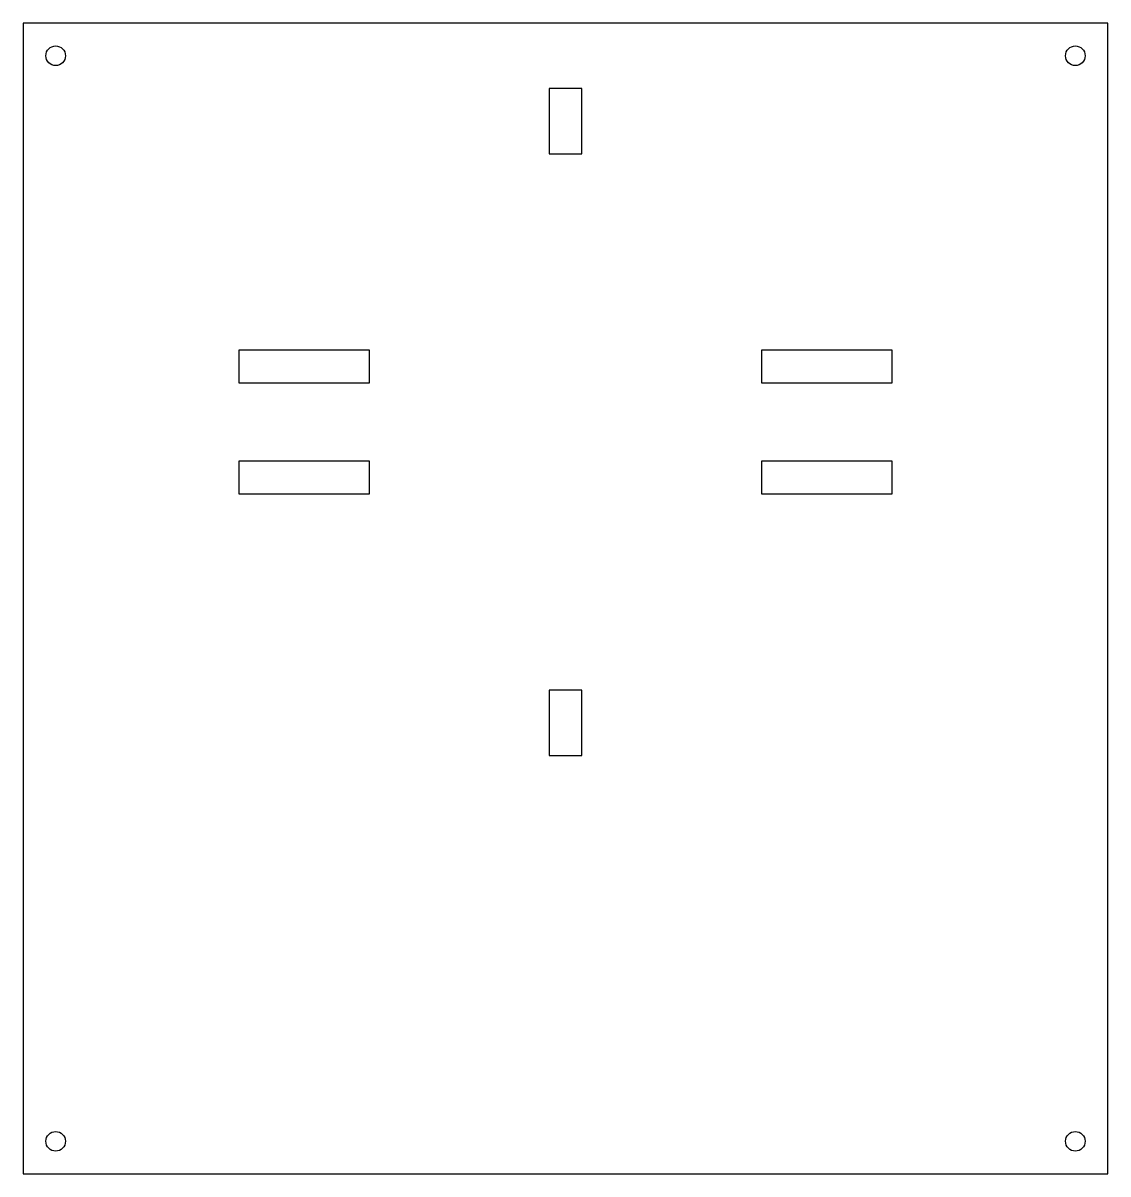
# Model space of a CAD drawing. Header units: millimetres. Extents: x 0 to 166, y -45 to 131.
import ezdxf

# ---------------------------------------------------------------- set-up
doc = ezdxf.new("R2010")
doc.units = ezdxf.units.MM

msp = doc.modelspace()

# ---------------------------------------------------------------- linework, layer by layer
at = {"color": 7, "linetype": 'Continuous', "lineweight": 25}
for p, q in [((166, 130.52), (0, 130.52)), ((0, 130.52), (0, -45.48)), ((166, -45.48), (166, 130.52)), ((85.5, 120.52), (80.5, 120.52)), ((80.5, 120.52), (80.5, 110.52)), ((85.5, 110.52), (85.5, 120.52)), ((80.5, 110.52), (85.5, 110.52)), ((53, 80.52), (33, 80.52)), ((33, 80.52), (33, 75.52)), ((53, 75.52), (53, 80.52)), ((133, 80.52), (113, 80.52)), ((113, 80.52), (113, 75.52)), ((133, 75.52), (133, 80.52)), ((33, 75.52), (53, 75.52)), ((113, 75.52), (133, 75.52)), ((53, 63.52), (33, 63.52)), ((33, 63.52), (33, 58.52)), ((53, 58.52), (53, 63.52)), ((133, 63.52), (113, 63.52)), ((113, 63.52), (113, 58.52)), ((133, 58.52), (133, 63.52)), ((33, 58.52), (53, 58.52)), ((113, 58.52), (133, 58.52)), ((85.5, 28.52), (80.5, 28.52)), ((80.5, 28.52), (80.5, 18.52)), ((85.5, 18.52), (85.5, 28.52)), ((80.5, 18.52), (85.5, 18.52)), ((0, -45.48), (166, -45.48))]:
    msp.add_line(p, q, dxfattribs=at)
for centre in [(5, 125.52), (161, 125.52), (5, -40.48), (161, -40.48)]:
    msp.add_circle(centre, 1.5, dxfattribs=at)

doc.saveas('drawing.dxf')
